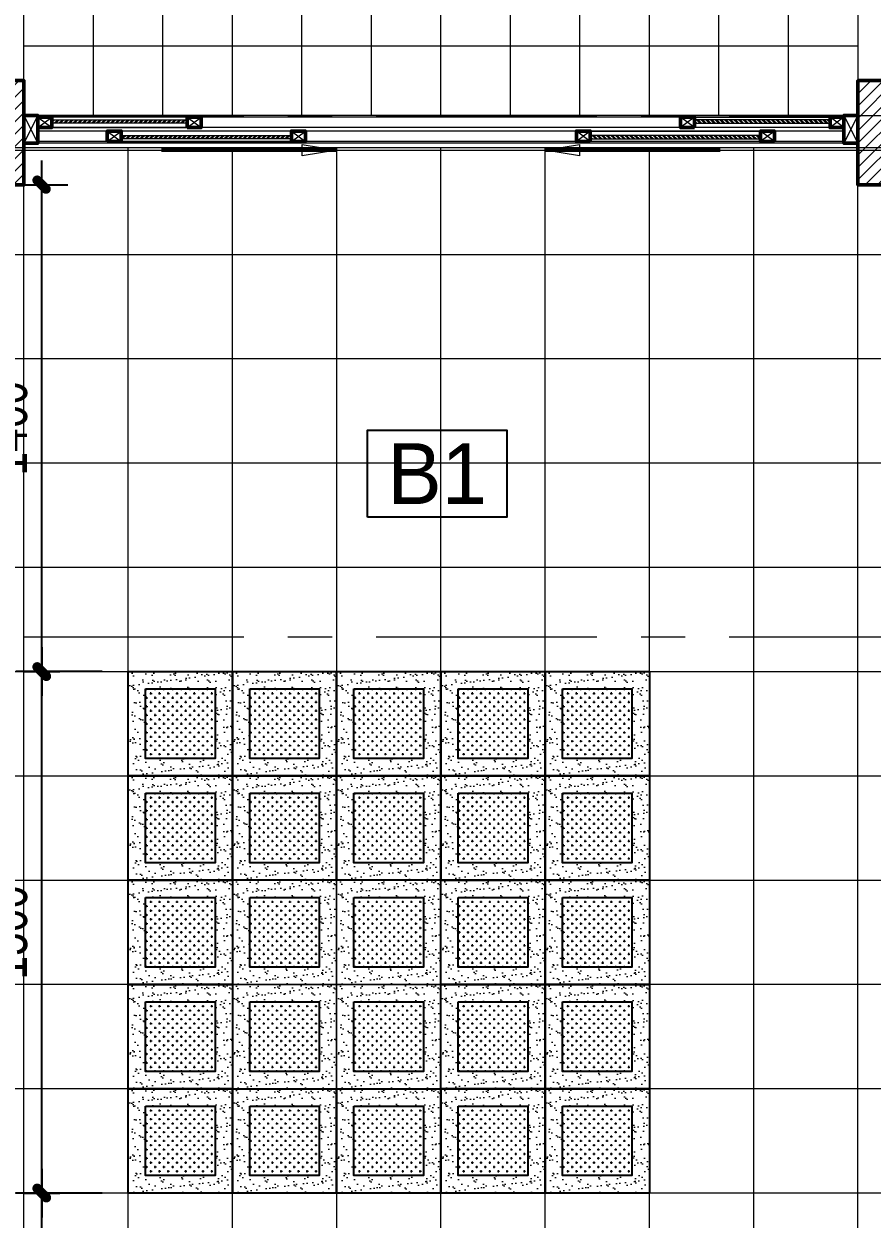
# Model space of a CAD drawing. Header units: inches. Extents: x 88947 to 296847, y 35049 to 161062.
# Drawn here: x 127761 to 130202, y 89534 to 92972 of the extents above; entities that cross this region are included whole.
import ezdxf
from ezdxf.enums import TextEntityAlignment as Align

# ---------------------------------------------------------------- set-up
doc = ezdxf.new("R2010")
doc.units = ezdxf.units.IN
doc.header["$MEASUREMENT"] = 0
doc.header["$PDMODE"] = 1
doc.linetypes.add('ACAD_ISO03W100', pattern=[30, 12, -18])
doc.linetypes.add('CENTER', pattern=[50.8, 31.75, -6.35, 6.35, -6.35])
for name, color, linetype, lineweight in [('A-Dims', 145, 'Continuous', 25), ('DIM', 7, 'Continuous', 25), ('HACTH', 8, 'Continuous', 5), ('HATCH', 8, 'Continuous', 5), ('KY HIEU', 4, 'Continuous', 25), ('mb$0$CUA', 42, 'Continuous', 20), ('mb$0$HATCH', 69, 'Continuous', 15), ('mb$0$net cat', 51, 'Continuous', 50), ('mb$0$net manh', 251, 'Continuous', 5), ('THAY', 3, 'Continuous', 18), ('TRUC', 252, 'ACAD_ISO03W100', 13), ('TUONG', 4, 'Continuous', 50)]:
    doc.layers.add(name, color=color, linetype=linetype, lineweight=lineweight)
doc.layers.add('NOITHAT', color=34, linetype='Continuous')
doc.styles.add('FRANKO', font='VFRANKO.TTF')
doc.styles.add('VNI-HELVE-CONDENSE', font='VNARIAL.TTF', dxfattribs={"width": 0.7})
doc.dimstyles.new('TAS-100', dxfattribs={"dimscale": 50, "dimtxt": 2.5, "dimasz": 0.7, "dimexe": 1.5, "dimexo": 1.5, "dimgap": 0.8, "dimtad": 1, "dimdec": 0, "dimzin": 3, "dimdsep": 46, "dimtxsty": 'VNI-HELVE-CONDENSE', "dimblk": 'TICK', "dimcen": 2.5, "dimclrt": 71, "dimazin": 2, "dimtfac": 0.75, "dimtdec": 0, "dimtix": 1, "dimtmove": 2, "dimatfit": 2, "dimldrblk": 'TICK123', "dimfxl": 1.5, "dimtolj": 1, "dimtzin": 0, "dimarcsym": 0})
doc.dimstyles.new('TL100', dxfattribs={"dimscale": 0, "dimtxt": 250, "dimasz": 200, "dimexe": 100, "dimexo": 100, "dimgap": 100, "dimtad": 1, "dimdec": 0, "dimzin": 0, "dimdsep": 46, "dimtxsty": 'VNI-HELVE-CONDENSE', "dimblk": 'ARCHTICK', "dimcen": -6, "dimdle": 10, "dimclrd": 253, "dimclre": 256, "dimclrt": 256, "dimadec": 0, "dimazin": 0, "dimtfac": 0.005, "dimtdec": 0, "dimtix": 1, "dimtmove": 2, "dimatfit": 3, "dimldrblk": 'CLOSEDBLANK', "dimfxl": 1, "dimtolj": 1, "dimtzin": 0, "dimlwd": -1, "dimarcsym": 0})

# ---------------------------------------------------------------- blocks, each defined once
blk = doc.blocks.new('_ArchTick')
at = {"color": 0, "linetype": 'ByBlock', "const_width": 0.15}
blk.add_lwpolyline([(-0.5, -0.5), (0.5, 0.5)], dxfattribs=at)
blk = doc.blocks.new('TICK')
at = {"layer": 'A-Dims', "color": 1}
for p, q in [((0, 1.5), (0, -1.5)), ((-2, 0), (2, 0))]:
    blk.add_line(p, q, dxfattribs=at)
at = {"layer": 'A-Dims', "color": 1, "const_width": 0.788}
blk.add_lwpolyline([(-0.334, -0.349), (0.383, 0.378)], dxfattribs=at)
at = {"layer": 'A-Dims', "color": 1, "const_width": 0.394}
for points in [[(0.244, 0.517, -0.414214), (0.523, 0.517, -1)], [(0.523, 0.517, -0.414214), (0.523, 0.238, -1)], [(-0.473, -0.21, 0.414214), (-0.473, -0.488, 1)], [(-0.473, -0.488, 0.414214), (-0.195, -0.488, 1)]]:
    blk.add_lwpolyline(points, format="xyb", dxfattribs=at)
blk = doc.blocks.new('*D407')
at = {"layer": 'Defpoints', "color": 0}
for p in [(127812.7, 89609), (128061.3, 89609), (128061.3, 88709)]:
    blk.add_point(p, dxfattribs=at)
at = {"layer": 'DIM', "color": 0, "lineweight": -2}
for p, q in [((127986.3, 89609), (127737.7, 89609)), ((127812.7, 88744), (127812.7, 89574)), ((127986.3, 88709), (127737.7, 88709))]:
    blk.add_line(p, q, dxfattribs=at)
at = {"layer": 'DIM', "color": 0, "lineweight": -2, "xscale": 35, "yscale": 35, "zscale": 35}
for p, rotation in [((127812.7, 89609), 90), ((127812.7, 88709), 270)]:
    blk.add_blockref('TICK', p, dxfattribs=dict(at, rotation=rotation))
at = {"layer": 'DIM', "color": 71, "insert": (127708.9, 89159), "char_height": 125, "attachment_point": 5, "rotation": 90, "style": 'VNI-HELVE-CONDENSE'}
blk.add_mtext('\\A1;900', dxfattribs=at)
blk = doc.blocks.new('TICK123')
at = {"layer": 'A-Dims', "color": 1}
blk.add_lwpolyline([(0.046, 0, 0, 0.84, 0), (-2.111, 0, 8.4, 8.4, 0)], format="xyseb", dxfattribs=at)
blk = doc.blocks.new('*D408')
at = {"layer": 'Defpoints', "color": 0}
for p in [(127812.7, 91109), (128061.3, 91109), (128061.3, 89609)]:
    blk.add_point(p, dxfattribs=at)
at = {"layer": 'DIM', "color": 0, "lineweight": -2}
for p, q in [((127986.3, 91109), (127737.7, 91109)), ((127812.7, 89644), (127812.7, 91074)), ((127986.3, 89609), (127737.7, 89609))]:
    blk.add_line(p, q, dxfattribs=at)
at = {"layer": 'DIM', "color": 0, "lineweight": -2, "xscale": 35, "yscale": 35, "zscale": 35}
for p, rotation in [((127812.7, 91109), 90), ((127812.7, 89609), 270)]:
    blk.add_blockref('TICK', p, dxfattribs=dict(at, rotation=rotation))
at = {"layer": 'DIM', "color": 71, "insert": (127708.9, 90359), "char_height": 125, "attachment_point": 5, "rotation": 90, "style": 'VNI-HELVE-CONDENSE'}
blk.add_mtext('\\A1;1500', dxfattribs=at)
blk = doc.blocks.new('*D409')
at = {"layer": 'Defpoints', "color": 0}
for p in [(127761.3, 92509), (127812.7, 92509), (128061.3, 91109)]:
    blk.add_point(p, dxfattribs=at)
at = {"layer": 'DIM', "color": 0, "lineweight": -2}
for p, q in [((127836.3, 92509), (127887.7, 92509)), ((127812.7, 91144), (127812.7, 92474)), ((127986.3, 91109), (127737.7, 91109))]:
    blk.add_line(p, q, dxfattribs=at)
at = {"layer": 'DIM', "color": 0, "lineweight": -2, "xscale": 35, "yscale": 35, "zscale": 35}
for p, rotation in [((127812.7, 92509), 90), ((127812.7, 91109), 270)]:
    blk.add_blockref('TICK', p, dxfattribs=dict(at, rotation=rotation))
at = {"layer": 'DIM', "color": 71, "insert": (127708.9, 91809), "char_height": 125, "attachment_point": 5, "rotation": 90, "style": 'VNI-HELVE-CONDENSE'}
blk.add_mtext('\\A1;1400', dxfattribs=at)
blk = doc.blocks.new('syb-floor')
at = {"linetype": 'Continuous'}
blk.add_lwpolyline([(-4.786, -2.5), (-4.786, 2.5), (3.216, 2.5), (3.216, -2.5)], close=True, dxfattribs=at)
blk.add_attdef('SYB-FLOOR', text='', height=2.5, dxfattribs=at).set_placement((-0.785, 0), align=Align.MIDDLE_CENTER)
blk = doc.blocks.new('A$C42FF647F')
at = {"layer": 'HATCH'}
h = blk.add_hatch(dxfattribs=at)
h.set_pattern_fill('ANSI31', color=256, scale=200, style=0)
h.set_pattern_definition([(45, (-4900, -2150), (-17.6777, 17.6777), [])])
h.paths.add_polyline_path([(-4100, -1950), (-4100, -1850), (-4500, -1850), (-4500, -2150), (-4200, -2150), (-4100, -2150)])
h = blk.add_hatch(dxfattribs=at)
h.set_pattern_fill('ANSI31', color=256, scale=200, style=0)
h.set_pattern_definition([(45, (-1600, -2150), (-17.6777, 17.6777), [])])
h.paths.add_polyline_path([(-1700, -1950), (-1700, -1850), (-1300, -1850), (-1300, -2150), (-1700, -2150)])
at = {"layer": 'mb$0$HATCH'}
h = blk.add_hatch(dxfattribs=at)
h.set_pattern_fill('ANSI32', color=256, angle=-180, style=0)
h.set_pattern_definition([(45, (-4110, -1972.5), (-6.7352, 6.7352), []), (45, (-4105.51, -1972.5), (-6.7352, 6.7352), [])])
h.paths.add_polyline_path([(-4020, -1962.5), (-3630, -1962.5), (-3630, -1972.5), (-4020, -1972.5)])
h = blk.add_hatch(dxfattribs=at)
h.set_pattern_fill('ANSI32', color=256, angle=-180, style=0)
h.set_pattern_definition([(135, (-1690, -1972.5), (6.7352, 6.7352), []), (135, (-1694.49, -1972.5), (6.7352, 6.7352), [])])
h.paths.add_polyline_path([(-1780, -1962.5), (-2170, -1962.5), (-2170, -1972.5), (-1780, -1972.5)])
h = blk.add_hatch(dxfattribs=at)
h.set_pattern_fill('ANSI32', color=256, angle=-180, style=0)
h.set_pattern_definition([(45, (-3810, -2017.5), (-6.7352, 6.7352), []), (45, (-3805.51, -2017.5), (-6.7352, 6.7352), [])])
h.paths.add_polyline_path([(-3820, -2007.5), (-3330, -2007.5), (-3330, -2017.5), (-3820, -2017.5)])
h = blk.add_hatch(dxfattribs=at)
h.set_pattern_fill('ANSI32', color=256, angle=-180, style=0)
h.set_pattern_definition([(135, (-1990, -2017.5), (6.7352, 6.7352), []), (135, (-1994.49, -2017.5), (6.7352, 6.7352), [])])
h.paths.add_polyline_path([(-1980, -2007.5), (-2470, -2007.5), (-2470, -2017.5), (-1980, -2017.5)])
at = {"layer": 'mb$0$CUA'}
for points in [[(-1700, -1950), (-4100, -1950)], [(-1740, -1955), (-4060, -1955)], [(-1740, -1985), (-4060, -1985)], [(-1740, -1995), (-4060, -1995)], [(-1740, -2025), (-4060, -2025)], [(-1700, -2030), (-4100, -2030)]]:
    blk.add_lwpolyline(points, dxfattribs=at)
for points in [[(-3590, -1985), (-3590, -1955), (-4020, -1955), (-4020, -1985)], [(-2210, -1985), (-2210, -1955), (-1780, -1955), (-1780, -1985)], [(-4020, -1962.5), (-3630, -1962.5), (-3630, -1972.5), (-4020, -1972.5)], [(-1780, -1962.5), (-2170, -1962.5), (-2170, -1972.5), (-1780, -1972.5)], [(-3290, -2025), (-3290, -1995), (-3820, -1995), (-3820, -2025)], [(-3820, -2007.5), (-3330, -2007.5), (-3330, -2017.5), (-3820, -2017.5)], [(-2510, -2025), (-2510, -1995), (-1980, -1995), (-1980, -2025)], [(-1980, -2007.5), (-2470, -2007.5), (-2470, -2017.5), (-1980, -2017.5)]]:
    blk.add_lwpolyline(points, close=True, dxfattribs=at)
at = {"layer": 'mb$0$net cat'}
for points in [[(-4100, -1950), (-4100, -2030), (-4060, -2030), (-4060, -1950)], [(-4060, -1985), (-4060, -1955), (-4020, -1955), (-4020, -1985)], [(-3630, -1985), (-3630, -1955), (-3590, -1955), (-3590, -1985)], [(-2170, -1985), (-2170, -1955), (-2210, -1955), (-2210, -1985)], [(-1740, -1985), (-1740, -1955), (-1780, -1955), (-1780, -1985)], [(-1700, -1950), (-1700, -2030), (-1740, -2030), (-1740, -1950)], [(-3860, -2025), (-3860, -1995), (-3820, -1995), (-3820, -2025)], [(-3330, -2025), (-3330, -1995), (-3290, -1995), (-3290, -2025)], [(-2470, -2025), (-2470, -1995), (-2510, -1995), (-2510, -2025)], [(-1940, -2025), (-1940, -1995), (-1980, -1995), (-1980, -2025)]]:
    blk.add_lwpolyline(points, close=True, dxfattribs=at)
at = {"layer": 'mb$0$net manh'}
for points in [[(-4100, -1950), (-4060, -2030)], [(-4060, -1950), (-4100, -2030)], [(-4060, -1955), (-4020, -1985)], [(-4060, -1985), (-4020, -1955)], [(-3630, -1955), (-3590, -1985)], [(-3630, -1985), (-3590, -1955)], [(-2170, -1955), (-2210, -1985)], [(-2170, -1985), (-2210, -1955)], [(-1740, -1955), (-1780, -1985)], [(-1740, -1985), (-1780, -1955)], [(-1700, -1950), (-1740, -2030)], [(-1740, -1950), (-1700, -2030)], [(-3860, -1995), (-3820, -2025)], [(-3860, -2025), (-3820, -1995)], [(-3330, -1995), (-3290, -2025)], [(-3330, -2025), (-3290, -1995)], [(-2470, -1995), (-2510, -2025)], [(-2470, -2025), (-2510, -1995)], [(-1940, -1995), (-1980, -2025)], [(-1940, -2025), (-1980, -1995)]]:
    blk.add_lwpolyline(points, dxfattribs=at)
at = {"layer": 'THAY'}
blk.add_lwpolyline([(-1300, -550), (-1700, -550), (-1700, -1850), (-1300, -1850)], close=True, dxfattribs=at)
at = {"layer": 'TUONG'}
for points in [[(-4100, -1950), (-4100, -1850), (-4500, -1850), (-4500, -2150), (-4200, -2150), (-4100, -2150), (-4100, -1950), (-4100, -1950)], [(-1700, -1950), (-1700, -1850), (-1300, -1850), (-1300, -2150), (-1700, -2150), (-1700, -1950), (-1700, -1950)]]:
    blk.add_lwpolyline(points, dxfattribs=at)
for points in [[(-3199.3, -2050), (-3703.7, -2050)], [(-2600.7, -2050), (-2096.3, -2050)]]:
    blk.add_leader(points, dimstyle='TL100', override={"dimscale": 1, "dimasz": 100, "dimtad": 0}, dxfattribs=at)

msp = doc.modelspace()

# ---------------------------------------------------------------- hatches: boundary and pattern name
at = {"layer": 'HATCH'}
h = msp.add_hatch(dxfattribs=at)
h.set_pattern_fill('TAS_GACH400X400', color=256, scale=0.5, style=0, pattern_type=2)
h.set_pattern_definition([(0, (127161.34, 86309.14), (0, 200), []), (90, (127161.34, 86309.14), (-200, 1e-14), [200, 0])])
h.paths.add_polyline_path([(127761.3, 92709), (127761.3, 93509), (130161.3, 93509), (130161.3, 92709)])
h = msp.add_hatch(dxfattribs=at)
h.set_pattern_fill('TAS_GACH600X600', color=256, scale=0.5, style=0, pattern_type=2)
h.set_pattern_definition([(0, (127161.34, 86309.14), (0, 300), []), (90, (127161.34, 86309.14), (-300, 2e-14), [300, 0])])
h.paths.add_polyline_path([(127661.3, 92616.5), (130261.3, 92616.5), (130261.3, 92509), (130361.3, 92509), (130361.3, 90059), (135961.3, 90059), (135961.3, 92509), (136061.3, 92509), (136061.3, 92616.5), (138661.3, 92616.5), (138661.3, 92509), (138761.3, 92509), (138761.3, 91109), (139161.3, 91109), (139161.3, 86309), (127161.3, 86309), (127161.3, 91109), (127561.3, 91109), (127561.3, 92509), (127661.3, 92509)])
h = msp.add_hatch(dxfattribs=at)
h.set_pattern_fill('AR-SAND', color=256, scale=20, style=0)
h.set_pattern_definition([(37.5, (128061.345, 90808.95), (-1.2599, 38.5365), [0, -30.4, 0, -34, 0, -32.5]), (7.5, (128061.345, 90808.95), (35.3955, 56.443), [0, -16.4, 0, -27.4, 0, -10.5]), (327.5, (128036.745, 90808.95), (62.2828, 0.1132), [0, -10, 0, -36, 0, -47]), (317.5, (128036.745, 90808.95), (60.1225, 17.5535), [0, -5, 0, -23.6, 0, -27])])
h.paths.add_polyline_path([(128361.3, 91109), (128061.3, 91109), (128061.3, 90809), (128361.3, 90809)])
h.paths.add_polyline_path([(128311.3, 91059), (128311.3, 90859), (128111.3, 90859), (128111.3, 91059)], flags=16)
h = msp.add_hatch(dxfattribs=at)
h.set_pattern_fill('AR-SAND', color=256, scale=20, style=0)
h.set_pattern_definition([(37.5, (128361.345, 90808.95), (-1.2599, 38.5365), [0, -30.4, 0, -34, 0, -32.5]), (7.5, (128361.345, 90808.95), (35.3955, 56.443), [0, -16.4, 0, -27.4, 0, -10.5]), (327.5, (128336.745, 90808.95), (62.2828, 0.1132), [0, -10, 0, -36, 0, -47]), (317.5, (128336.745, 90808.95), (60.1225, 17.5535), [0, -5, 0, -23.6, 0, -27])])
h.paths.add_polyline_path([(128661.3, 91109), (128361.3, 91109), (128361.3, 90809), (128661.3, 90809)])
h.paths.add_polyline_path([(128611.3, 91059), (128611.3, 90859), (128411.3, 90859), (128411.3, 91059)], flags=16)
h = msp.add_hatch(dxfattribs=at)
h.set_pattern_fill('AR-SAND', color=256, scale=20, style=0)
h.set_pattern_definition([(37.5, (128661.345, 90808.95), (-1.2599, 38.5365), [0, -30.4, 0, -34, 0, -32.5]), (7.5, (128661.345, 90808.95), (35.3955, 56.443), [0, -16.4, 0, -27.4, 0, -10.5]), (327.5, (128636.745, 90808.95), (62.2828, 0.1132), [0, -10, 0, -36, 0, -47]), (317.5, (128636.745, 90808.95), (60.1225, 17.5535), [0, -5, 0, -23.6, 0, -27])])
h.paths.add_polyline_path([(128961.3, 91109), (128661.3, 91109), (128661.3, 90809), (128961.3, 90809)])
h.paths.add_polyline_path([(128911.3, 91059), (128911.3, 90859), (128711.3, 90859), (128711.3, 91059)], flags=16)
h = msp.add_hatch(dxfattribs=at)
h.set_pattern_fill('AR-SAND', color=256, scale=20, style=0)
h.set_pattern_definition([(37.5, (128961.345, 90808.95), (-1.2599, 38.5365), [0, -30.4, 0, -34, 0, -32.5]), (7.5, (128961.345, 90808.95), (35.3955, 56.443), [0, -16.4, 0, -27.4, 0, -10.5]), (327.5, (128936.745, 90808.95), (62.2828, 0.1132), [0, -10, 0, -36, 0, -47]), (317.5, (128936.745, 90808.95), (60.1225, 17.5535), [0, -5, 0, -23.6, 0, -27])])
h.paths.add_polyline_path([(129261.3, 91109), (128961.3, 91109), (128961.3, 90809), (129261.3, 90809)])
h.paths.add_polyline_path([(129211.3, 91059), (129211.3, 90859), (129011.3, 90859), (129011.3, 91059)], flags=16)
h = msp.add_hatch(dxfattribs=at)
h.set_pattern_fill('AR-SAND', color=256, scale=20, style=0)
h.set_pattern_definition([(37.5, (129261.345, 90808.95), (-1.2599, 38.5365), [0, -30.4, 0, -34, 0, -32.5]), (7.5, (129261.345, 90808.95), (35.3955, 56.443), [0, -16.4, 0, -27.4, 0, -10.5]), (327.5, (129236.745, 90808.95), (62.2828, 0.1132), [0, -10, 0, -36, 0, -47]), (317.5, (129236.745, 90808.95), (60.1225, 17.5535), [0, -5, 0, -23.6, 0, -27])])
h.paths.add_polyline_path([(129561.3, 91109), (129261.3, 91109), (129261.3, 90809), (129561.3, 90809)])
h.paths.add_polyline_path([(129511.3, 91059), (129511.3, 90859), (129311.3, 90859), (129311.3, 91059)], flags=16)
h = msp.add_hatch(dxfattribs=at)
h.set_pattern_fill('CROSS', color=256, scale=50, style=0)
h.set_pattern_definition([(7e-15, (128111.345, 90858.95), (12.5, 12.5), [6.25, -18.75]), (90, (128114.47, 90855.825), (-12.5, 12.5), [6.25, -18.75])])
h.paths.add_polyline_path([(128111.3, 91059), (128311.3, 91059), (128311.3, 90859), (128111.3, 90859)])
h = msp.add_hatch(dxfattribs=at)
h.set_pattern_fill('CROSS', color=256, scale=50, style=0)
h.set_pattern_definition([(7e-15, (128411.345, 90858.95), (12.5, 12.5), [6.25, -18.75]), (90, (128414.47, 90855.825), (-12.5, 12.5), [6.25, -18.75])])
h.paths.add_polyline_path([(128411.3, 91059), (128611.3, 91059), (128611.3, 90859), (128411.3, 90859)])
h = msp.add_hatch(dxfattribs=at)
h.set_pattern_fill('CROSS', color=256, scale=50, style=0)
h.set_pattern_definition([(7e-15, (128711.345, 90858.95), (12.5, 12.5), [6.25, -18.75]), (90, (128714.47, 90855.825), (-12.5, 12.5), [6.25, -18.75])])
h.paths.add_polyline_path([(128711.3, 91059), (128911.3, 91059), (128911.3, 90859), (128711.3, 90859)])
h = msp.add_hatch(dxfattribs=at)
h.set_pattern_fill('CROSS', color=256, scale=50, style=0)
h.set_pattern_definition([(7e-15, (129011.345, 90858.95), (12.5, 12.5), [6.25, -18.75]), (90, (129014.47, 90855.825), (-12.5, 12.5), [6.25, -18.75])])
h.paths.add_polyline_path([(129011.3, 91059), (129211.3, 91059), (129211.3, 90859), (129011.3, 90859)])
h = msp.add_hatch(dxfattribs=at)
h.set_pattern_fill('CROSS', color=256, scale=50, style=0)
h.set_pattern_definition([(7e-15, (129311.345, 90858.95), (12.5, 12.5), [6.25, -18.75]), (90, (129314.47, 90855.825), (-12.5, 12.5), [6.25, -18.75])])
h.paths.add_polyline_path([(129311.3, 91059), (129511.3, 91059), (129511.3, 90859), (129311.3, 90859)])
h = msp.add_hatch(dxfattribs=at)
h.set_pattern_fill('AR-SAND', color=256, scale=20, style=0)
h.set_pattern_definition([(37.5, (128061.345, 90508.95), (-1.2599, 38.5365), [0, -30.4, 0, -34, 0, -32.5]), (7.5, (128061.345, 90508.95), (35.3955, 56.443), [0, -16.4, 0, -27.4, 0, -10.5]), (327.5, (128036.745, 90508.95), (62.2828, 0.1132), [0, -10, 0, -36, 0, -47]), (317.5, (128036.745, 90508.95), (60.1225, 17.5535), [0, -5, 0, -23.6, 0, -27])])
h.paths.add_polyline_path([(128361.3, 90809), (128061.3, 90809), (128061.3, 90509), (128361.3, 90509)])
h.paths.add_polyline_path([(128311.3, 90759), (128311.3, 90559), (128111.3, 90559), (128111.3, 90759)], flags=16)
h = msp.add_hatch(dxfattribs=at)
h.set_pattern_fill('AR-SAND', color=256, scale=20, style=0)
h.set_pattern_definition([(37.5, (128361.345, 90508.95), (-1.2599, 38.5365), [0, -30.4, 0, -34, 0, -32.5]), (7.5, (128361.345, 90508.95), (35.3955, 56.443), [0, -16.4, 0, -27.4, 0, -10.5]), (327.5, (128336.745, 90508.95), (62.2828, 0.1132), [0, -10, 0, -36, 0, -47]), (317.5, (128336.745, 90508.95), (60.1225, 17.5535), [0, -5, 0, -23.6, 0, -27])])
h.paths.add_polyline_path([(128661.3, 90809), (128361.3, 90809), (128361.3, 90509), (128661.3, 90509)])
h.paths.add_polyline_path([(128611.3, 90759), (128611.3, 90559), (128411.3, 90559), (128411.3, 90759)], flags=16)
h = msp.add_hatch(dxfattribs=at)
h.set_pattern_fill('AR-SAND', color=256, scale=20, style=0)
h.set_pattern_definition([(37.5, (128661.345, 90508.95), (-1.2599, 38.5365), [0, -30.4, 0, -34, 0, -32.5]), (7.5, (128661.345, 90508.95), (35.3955, 56.443), [0, -16.4, 0, -27.4, 0, -10.5]), (327.5, (128636.745, 90508.95), (62.2828, 0.1132), [0, -10, 0, -36, 0, -47]), (317.5, (128636.745, 90508.95), (60.1225, 17.5535), [0, -5, 0, -23.6, 0, -27])])
h.paths.add_polyline_path([(128961.3, 90809), (128661.3, 90809), (128661.3, 90509), (128961.3, 90509)])
h.paths.add_polyline_path([(128911.3, 90759), (128911.3, 90559), (128711.3, 90559), (128711.3, 90759)], flags=16)
h = msp.add_hatch(dxfattribs=at)
h.set_pattern_fill('AR-SAND', color=256, scale=20, style=0)
h.set_pattern_definition([(37.5, (128961.345, 90508.95), (-1.2599, 38.5365), [0, -30.4, 0, -34, 0, -32.5]), (7.5, (128961.345, 90508.95), (35.3955, 56.443), [0, -16.4, 0, -27.4, 0, -10.5]), (327.5, (128936.745, 90508.95), (62.2828, 0.1132), [0, -10, 0, -36, 0, -47]), (317.5, (128936.745, 90508.95), (60.1225, 17.5535), [0, -5, 0, -23.6, 0, -27])])
h.paths.add_polyline_path([(129261.3, 90809), (128961.3, 90809), (128961.3, 90509), (129261.3, 90509)])
h.paths.add_polyline_path([(129211.3, 90759), (129211.3, 90559), (129011.3, 90559), (129011.3, 90759)], flags=16)
h = msp.add_hatch(dxfattribs=at)
h.set_pattern_fill('AR-SAND', color=256, scale=20, style=0)
h.set_pattern_definition([(37.5, (129261.345, 90508.95), (-1.2599, 38.5365), [0, -30.4, 0, -34, 0, -32.5]), (7.5, (129261.345, 90508.95), (35.3955, 56.443), [0, -16.4, 0, -27.4, 0, -10.5]), (327.5, (129236.745, 90508.95), (62.2828, 0.1132), [0, -10, 0, -36, 0, -47]), (317.5, (129236.745, 90508.95), (60.1225, 17.5535), [0, -5, 0, -23.6, 0, -27])])
h.paths.add_polyline_path([(129561.3, 90809), (129261.3, 90809), (129261.3, 90509), (129561.3, 90509)])
h.paths.add_polyline_path([(129511.3, 90759), (129511.3, 90559), (129311.3, 90559), (129311.3, 90759)], flags=16)
h = msp.add_hatch(dxfattribs=at)
h.set_pattern_fill('CROSS', color=256, scale=50, style=0)
h.set_pattern_definition([(7e-15, (128111.345, 90558.95), (12.5, 12.5), [6.25, -18.75]), (90, (128114.47, 90555.825), (-12.5, 12.5), [6.25, -18.75])])
h.paths.add_polyline_path([(128111.3, 90759), (128311.3, 90759), (128311.3, 90559), (128111.3, 90559)])
h = msp.add_hatch(dxfattribs=at)
h.set_pattern_fill('CROSS', color=256, scale=50, style=0)
h.set_pattern_definition([(7e-15, (128411.345, 90558.95), (12.5, 12.5), [6.25, -18.75]), (90, (128414.47, 90555.825), (-12.5, 12.5), [6.25, -18.75])])
h.paths.add_polyline_path([(128411.3, 90759), (128611.3, 90759), (128611.3, 90559), (128411.3, 90559)])
h = msp.add_hatch(dxfattribs=at)
h.set_pattern_fill('CROSS', color=256, scale=50, style=0)
h.set_pattern_definition([(7e-15, (128711.345, 90558.95), (12.5, 12.5), [6.25, -18.75]), (90, (128714.47, 90555.825), (-12.5, 12.5), [6.25, -18.75])])
h.paths.add_polyline_path([(128711.3, 90759), (128911.3, 90759), (128911.3, 90559), (128711.3, 90559)])
h = msp.add_hatch(dxfattribs=at)
h.set_pattern_fill('CROSS', color=256, scale=50, style=0)
h.set_pattern_definition([(7e-15, (129011.345, 90558.95), (12.5, 12.5), [6.25, -18.75]), (90, (129014.47, 90555.825), (-12.5, 12.5), [6.25, -18.75])])
h.paths.add_polyline_path([(129011.3, 90759), (129211.3, 90759), (129211.3, 90559), (129011.3, 90559)])
h = msp.add_hatch(dxfattribs=at)
h.set_pattern_fill('CROSS', color=256, scale=50, style=0)
h.set_pattern_definition([(7e-15, (129311.345, 90558.95), (12.5, 12.5), [6.25, -18.75]), (90, (129314.47, 90555.825), (-12.5, 12.5), [6.25, -18.75])])
h.paths.add_polyline_path([(129311.3, 90759), (129511.3, 90759), (129511.3, 90559), (129311.3, 90559)])
h = msp.add_hatch(dxfattribs=at)
h.set_pattern_fill('AR-SAND', color=256, scale=20, style=0)
h.set_pattern_definition([(37.5, (128061.345, 90208.95), (-1.2599, 38.5365), [0, -30.4, 0, -34, 0, -32.5]), (7.5, (128061.345, 90208.95), (35.3955, 56.443), [0, -16.4, 0, -27.4, 0, -10.5]), (327.5, (128036.745, 90208.95), (62.2828, 0.1132), [0, -10, 0, -36, 0, -47]), (317.5, (128036.745, 90208.95), (60.1225, 17.5535), [0, -5, 0, -23.6, 0, -27])])
h.paths.add_polyline_path([(128361.3, 90509), (128061.3, 90509), (128061.3, 90209), (128361.3, 90209)])
h.paths.add_polyline_path([(128311.3, 90459), (128311.3, 90259), (128111.3, 90259), (128111.3, 90459)], flags=16)
h = msp.add_hatch(dxfattribs=at)
h.set_pattern_fill('AR-SAND', color=256, scale=20, style=0)
h.set_pattern_definition([(37.5, (128361.345, 90208.95), (-1.2599, 38.5365), [0, -30.4, 0, -34, 0, -32.5]), (7.5, (128361.345, 90208.95), (35.3955, 56.443), [0, -16.4, 0, -27.4, 0, -10.5]), (327.5, (128336.745, 90208.95), (62.2828, 0.1132), [0, -10, 0, -36, 0, -47]), (317.5, (128336.745, 90208.95), (60.1225, 17.5535), [0, -5, 0, -23.6, 0, -27])])
h.paths.add_polyline_path([(128661.3, 90509), (128361.3, 90509), (128361.3, 90209), (128661.3, 90209)])
h.paths.add_polyline_path([(128611.3, 90459), (128611.3, 90259), (128411.3, 90259), (128411.3, 90459)], flags=16)
h = msp.add_hatch(dxfattribs=at)
h.set_pattern_fill('AR-SAND', color=256, scale=20, style=0)
h.set_pattern_definition([(37.5, (128661.345, 90208.95), (-1.2599, 38.5365), [0, -30.4, 0, -34, 0, -32.5]), (7.5, (128661.345, 90208.95), (35.3955, 56.443), [0, -16.4, 0, -27.4, 0, -10.5]), (327.5, (128636.745, 90208.95), (62.2828, 0.1132), [0, -10, 0, -36, 0, -47]), (317.5, (128636.745, 90208.95), (60.1225, 17.5535), [0, -5, 0, -23.6, 0, -27])])
h.paths.add_polyline_path([(128961.3, 90509), (128661.3, 90509), (128661.3, 90209), (128961.3, 90209)])
h.paths.add_polyline_path([(128911.3, 90459), (128911.3, 90259), (128711.3, 90259), (128711.3, 90459)], flags=16)
h = msp.add_hatch(dxfattribs=at)
h.set_pattern_fill('AR-SAND', color=256, scale=20, style=0)
h.set_pattern_definition([(37.5, (128961.345, 90208.95), (-1.2599, 38.5365), [0, -30.4, 0, -34, 0, -32.5]), (7.5, (128961.345, 90208.95), (35.3955, 56.443), [0, -16.4, 0, -27.4, 0, -10.5]), (327.5, (128936.745, 90208.95), (62.2828, 0.1132), [0, -10, 0, -36, 0, -47]), (317.5, (128936.745, 90208.95), (60.1225, 17.5535), [0, -5, 0, -23.6, 0, -27])])
h.paths.add_polyline_path([(129261.3, 90509), (128961.3, 90509), (128961.3, 90209), (129261.3, 90209)])
h.paths.add_polyline_path([(129211.3, 90459), (129211.3, 90259), (129011.3, 90259), (129011.3, 90459)], flags=16)
h = msp.add_hatch(dxfattribs=at)
h.set_pattern_fill('AR-SAND', color=256, scale=20, style=0)
h.set_pattern_definition([(37.5, (129261.345, 90208.95), (-1.2599, 38.5365), [0, -30.4, 0, -34, 0, -32.5]), (7.5, (129261.345, 90208.95), (35.3955, 56.443), [0, -16.4, 0, -27.4, 0, -10.5]), (327.5, (129236.745, 90208.95), (62.2828, 0.1132), [0, -10, 0, -36, 0, -47]), (317.5, (129236.745, 90208.95), (60.1225, 17.5535), [0, -5, 0, -23.6, 0, -27])])
h.paths.add_polyline_path([(129561.3, 90509), (129261.3, 90509), (129261.3, 90209), (129561.3, 90209)])
h.paths.add_polyline_path([(129511.3, 90459), (129511.3, 90259), (129311.3, 90259), (129311.3, 90459)], flags=16)
h = msp.add_hatch(dxfattribs=at)
h.set_pattern_fill('CROSS', color=256, scale=50, style=0)
h.set_pattern_definition([(7e-15, (128111.345, 90258.95), (12.5, 12.5), [6.25, -18.75]), (90, (128114.47, 90255.825), (-12.5, 12.5), [6.25, -18.75])])
h.paths.add_polyline_path([(128111.3, 90459), (128311.3, 90459), (128311.3, 90259), (128111.3, 90259)])
h = msp.add_hatch(dxfattribs=at)
h.set_pattern_fill('CROSS', color=256, scale=50, style=0)
h.set_pattern_definition([(7e-15, (128411.345, 90258.95), (12.5, 12.5), [6.25, -18.75]), (90, (128414.47, 90255.825), (-12.5, 12.5), [6.25, -18.75])])
h.paths.add_polyline_path([(128411.3, 90459), (128611.3, 90459), (128611.3, 90259), (128411.3, 90259)])
h = msp.add_hatch(dxfattribs=at)
h.set_pattern_fill('CROSS', color=256, scale=50, style=0)
h.set_pattern_definition([(7e-15, (128711.345, 90258.95), (12.5, 12.5), [6.25, -18.75]), (90, (128714.47, 90255.825), (-12.5, 12.5), [6.25, -18.75])])
h.paths.add_polyline_path([(128711.3, 90459), (128911.3, 90459), (128911.3, 90259), (128711.3, 90259)])
h = msp.add_hatch(dxfattribs=at)
h.set_pattern_fill('CROSS', color=256, scale=50, style=0)
h.set_pattern_definition([(7e-15, (129011.345, 90258.95), (12.5, 12.5), [6.25, -18.75]), (90, (129014.47, 90255.825), (-12.5, 12.5), [6.25, -18.75])])
h.paths.add_polyline_path([(129011.3, 90459), (129211.3, 90459), (129211.3, 90259), (129011.3, 90259)])
h = msp.add_hatch(dxfattribs=at)
h.set_pattern_fill('CROSS', color=256, scale=50, style=0)
h.set_pattern_definition([(7e-15, (129311.345, 90258.95), (12.5, 12.5), [6.25, -18.75]), (90, (129314.47, 90255.825), (-12.5, 12.5), [6.25, -18.75])])
h.paths.add_polyline_path([(129311.3, 90459), (129511.3, 90459), (129511.3, 90259), (129311.3, 90259)])
h = msp.add_hatch(dxfattribs=at)
h.set_pattern_fill('AR-SAND', color=256, scale=20, style=0)
h.set_pattern_definition([(37.5, (128061.345, 89908.95), (-1.2599, 38.5365), [0, -30.4, 0, -34, 0, -32.5]), (7.5, (128061.345, 89908.95), (35.3955, 56.443), [0, -16.4, 0, -27.4, 0, -10.5]), (327.5, (128036.745, 89908.95), (62.2828, 0.1132), [0, -10, 0, -36, 0, -47]), (317.5, (128036.745, 89908.95), (60.1225, 17.5535), [0, -5, 0, -23.6, 0, -27])])
h.paths.add_polyline_path([(128361.3, 90209), (128061.3, 90209), (128061.3, 89909), (128361.3, 89909)])
h.paths.add_polyline_path([(128311.3, 90159), (128311.3, 89959), (128111.3, 89959), (128111.3, 90159)], flags=16)
h = msp.add_hatch(dxfattribs=at)
h.set_pattern_fill('AR-SAND', color=256, scale=20, style=0)
h.set_pattern_definition([(37.5, (128361.345, 89908.95), (-1.2599, 38.5365), [0, -30.4, 0, -34, 0, -32.5]), (7.5, (128361.345, 89908.95), (35.3955, 56.443), [0, -16.4, 0, -27.4, 0, -10.5]), (327.5, (128336.745, 89908.95), (62.2828, 0.1132), [0, -10, 0, -36, 0, -47]), (317.5, (128336.745, 89908.95), (60.1225, 17.5535), [0, -5, 0, -23.6, 0, -27])])
h.paths.add_polyline_path([(128661.3, 90209), (128361.3, 90209), (128361.3, 89909), (128661.3, 89909)])
h.paths.add_polyline_path([(128611.3, 90159), (128611.3, 89959), (128411.3, 89959), (128411.3, 90159)], flags=16)
h = msp.add_hatch(dxfattribs=at)
h.set_pattern_fill('AR-SAND', color=256, scale=20, style=0)
h.set_pattern_definition([(37.5, (128661.345, 89908.95), (-1.2599, 38.5365), [0, -30.4, 0, -34, 0, -32.5]), (7.5, (128661.345, 89908.95), (35.3955, 56.443), [0, -16.4, 0, -27.4, 0, -10.5]), (327.5, (128636.745, 89908.95), (62.2828, 0.1132), [0, -10, 0, -36, 0, -47]), (317.5, (128636.745, 89908.95), (60.1225, 17.5535), [0, -5, 0, -23.6, 0, -27])])
h.paths.add_polyline_path([(128961.3, 90209), (128661.3, 90209), (128661.3, 89909), (128961.3, 89909)])
h.paths.add_polyline_path([(128911.3, 90159), (128911.3, 89959), (128711.3, 89959), (128711.3, 90159)], flags=16)
h = msp.add_hatch(dxfattribs=at)
h.set_pattern_fill('AR-SAND', color=256, scale=20, style=0)
h.set_pattern_definition([(37.5, (128961.345, 89908.95), (-1.2599, 38.5365), [0, -30.4, 0, -34, 0, -32.5]), (7.5, (128961.345, 89908.95), (35.3955, 56.443), [0, -16.4, 0, -27.4, 0, -10.5]), (327.5, (128936.745, 89908.95), (62.2828, 0.1132), [0, -10, 0, -36, 0, -47]), (317.5, (128936.745, 89908.95), (60.1225, 17.5535), [0, -5, 0, -23.6, 0, -27])])
h.paths.add_polyline_path([(129261.3, 90209), (128961.3, 90209), (128961.3, 89909), (129261.3, 89909)])
h.paths.add_polyline_path([(129211.3, 90159), (129211.3, 89959), (129011.3, 89959), (129011.3, 90159)], flags=16)
h = msp.add_hatch(dxfattribs=at)
h.set_pattern_fill('AR-SAND', color=256, scale=20, style=0)
h.set_pattern_definition([(37.5, (129261.345, 89908.95), (-1.2599, 38.5365), [0, -30.4, 0, -34, 0, -32.5]), (7.5, (129261.345, 89908.95), (35.3955, 56.443), [0, -16.4, 0, -27.4, 0, -10.5]), (327.5, (129236.745, 89908.95), (62.2828, 0.1132), [0, -10, 0, -36, 0, -47]), (317.5, (129236.745, 89908.95), (60.1225, 17.5535), [0, -5, 0, -23.6, 0, -27])])
h.paths.add_polyline_path([(129561.3, 90209), (129261.3, 90209), (129261.3, 89909), (129561.3, 89909)])
h.paths.add_polyline_path([(129511.3, 90159), (129511.3, 89959), (129311.3, 89959), (129311.3, 90159)], flags=16)
h = msp.add_hatch(dxfattribs=at)
h.set_pattern_fill('CROSS', color=256, scale=50, style=0)
h.set_pattern_definition([(7e-15, (128111.345, 89958.95), (12.5, 12.5), [6.25, -18.75]), (90, (128114.47, 89955.825), (-12.5, 12.5), [6.25, -18.75])])
h.paths.add_polyline_path([(128111.3, 90159), (128311.3, 90159), (128311.3, 89959), (128111.3, 89959)])
h = msp.add_hatch(dxfattribs=at)
h.set_pattern_fill('CROSS', color=256, scale=50, style=0)
h.set_pattern_definition([(7e-15, (128411.345, 89958.95), (12.5, 12.5), [6.25, -18.75]), (90, (128414.47, 89955.825), (-12.5, 12.5), [6.25, -18.75])])
h.paths.add_polyline_path([(128411.3, 90159), (128611.3, 90159), (128611.3, 89959), (128411.3, 89959)])
h = msp.add_hatch(dxfattribs=at)
h.set_pattern_fill('CROSS', color=256, scale=50, style=0)
h.set_pattern_definition([(7e-15, (128711.345, 89958.95), (12.5, 12.5), [6.25, -18.75]), (90, (128714.47, 89955.825), (-12.5, 12.5), [6.25, -18.75])])
h.paths.add_polyline_path([(128711.3, 90159), (128911.3, 90159), (128911.3, 89959), (128711.3, 89959)])
h = msp.add_hatch(dxfattribs=at)
h.set_pattern_fill('CROSS', color=256, scale=50, style=0)
h.set_pattern_definition([(7e-15, (129011.345, 89958.95), (12.5, 12.5), [6.25, -18.75]), (90, (129014.47, 89955.825), (-12.5, 12.5), [6.25, -18.75])])
h.paths.add_polyline_path([(129011.3, 90159), (129211.3, 90159), (129211.3, 89959), (129011.3, 89959)])
h = msp.add_hatch(dxfattribs=at)
h.set_pattern_fill('CROSS', color=256, scale=50, style=0)
h.set_pattern_definition([(7e-15, (129311.345, 89958.95), (12.5, 12.5), [6.25, -18.75]), (90, (129314.47, 89955.825), (-12.5, 12.5), [6.25, -18.75])])
h.paths.add_polyline_path([(129311.3, 90159), (129511.3, 90159), (129511.3, 89959), (129311.3, 89959)])
h = msp.add_hatch(dxfattribs=at)
h.set_pattern_fill('AR-SAND', color=256, scale=20, style=0)
h.set_pattern_definition([(37.5, (128061.345, 89608.95), (-1.2599, 38.5365), [0, -30.4, 0, -34, 0, -32.5]), (7.5, (128061.345, 89608.95), (35.3955, 56.443), [0, -16.4, 0, -27.4, 0, -10.5]), (327.5, (128036.745, 89608.95), (62.2828, 0.1132), [0, -10, 0, -36, 0, -47]), (317.5, (128036.745, 89608.95), (60.1225, 17.5535), [0, -5, 0, -23.6, 0, -27])])
h.paths.add_polyline_path([(128361.3, 89909), (128061.3, 89909), (128061.3, 89609), (128361.3, 89609)])
h.paths.add_polyline_path([(128311.3, 89859), (128311.3, 89659), (128111.3, 89659), (128111.3, 89859)], flags=16)
h = msp.add_hatch(dxfattribs=at)
h.set_pattern_fill('AR-SAND', color=256, scale=20, style=0)
h.set_pattern_definition([(37.5, (128361.345, 89608.95), (-1.2599, 38.5365), [0, -30.4, 0, -34, 0, -32.5]), (7.5, (128361.345, 89608.95), (35.3955, 56.443), [0, -16.4, 0, -27.4, 0, -10.5]), (327.5, (128336.745, 89608.95), (62.2828, 0.1132), [0, -10, 0, -36, 0, -47]), (317.5, (128336.745, 89608.95), (60.1225, 17.5535), [0, -5, 0, -23.6, 0, -27])])
h.paths.add_polyline_path([(128661.3, 89909), (128361.3, 89909), (128361.3, 89609), (128661.3, 89609)])
h.paths.add_polyline_path([(128611.3, 89859), (128611.3, 89659), (128411.3, 89659), (128411.3, 89859)], flags=16)
h = msp.add_hatch(dxfattribs=at)
h.set_pattern_fill('AR-SAND', color=256, scale=20, style=0)
h.set_pattern_definition([(37.5, (128661.345, 89608.95), (-1.2599, 38.5365), [0, -30.4, 0, -34, 0, -32.5]), (7.5, (128661.345, 89608.95), (35.3955, 56.443), [0, -16.4, 0, -27.4, 0, -10.5]), (327.5, (128636.745, 89608.95), (62.2828, 0.1132), [0, -10, 0, -36, 0, -47]), (317.5, (128636.745, 89608.95), (60.1225, 17.5535), [0, -5, 0, -23.6, 0, -27])])
h.paths.add_polyline_path([(128961.3, 89909), (128661.3, 89909), (128661.3, 89609), (128961.3, 89609)])
h.paths.add_polyline_path([(128911.3, 89859), (128911.3, 89659), (128711.3, 89659), (128711.3, 89859)], flags=16)
h = msp.add_hatch(dxfattribs=at)
h.set_pattern_fill('AR-SAND', color=256, scale=20, style=0)
h.set_pattern_definition([(37.5, (128961.345, 89608.95), (-1.2599, 38.5365), [0, -30.4, 0, -34, 0, -32.5]), (7.5, (128961.345, 89608.95), (35.3955, 56.443), [0, -16.4, 0, -27.4, 0, -10.5]), (327.5, (128936.745, 89608.95), (62.2828, 0.1132), [0, -10, 0, -36, 0, -47]), (317.5, (128936.745, 89608.95), (60.1225, 17.5535), [0, -5, 0, -23.6, 0, -27])])
h.paths.add_polyline_path([(129261.3, 89909), (128961.3, 89909), (128961.3, 89609), (129261.3, 89609)])
h.paths.add_polyline_path([(129211.3, 89859), (129211.3, 89659), (129011.3, 89659), (129011.3, 89859)], flags=16)
h = msp.add_hatch(dxfattribs=at)
h.set_pattern_fill('AR-SAND', color=256, scale=20, style=0)
h.set_pattern_definition([(37.5, (129261.345, 89608.95), (-1.2599, 38.5365), [0, -30.4, 0, -34, 0, -32.5]), (7.5, (129261.345, 89608.95), (35.3955, 56.443), [0, -16.4, 0, -27.4, 0, -10.5]), (327.5, (129236.745, 89608.95), (62.2828, 0.1132), [0, -10, 0, -36, 0, -47]), (317.5, (129236.745, 89608.95), (60.1225, 17.5535), [0, -5, 0, -23.6, 0, -27])])
h.paths.add_polyline_path([(129561.3, 89909), (129261.3, 89909), (129261.3, 89609), (129561.3, 89609)])
h.paths.add_polyline_path([(129511.3, 89859), (129511.3, 89659), (129311.3, 89659), (129311.3, 89859)], flags=16)
h = msp.add_hatch(dxfattribs=at)
h.set_pattern_fill('CROSS', color=256, scale=50, style=0)
h.set_pattern_definition([(7e-15, (128111.345, 89658.95), (12.5, 12.5), [6.25, -18.75]), (90, (128114.47, 89655.825), (-12.5, 12.5), [6.25, -18.75])])
h.paths.add_polyline_path([(128111.3, 89859), (128311.3, 89859), (128311.3, 89659), (128111.3, 89659)])
h = msp.add_hatch(dxfattribs=at)
h.set_pattern_fill('CROSS', color=256, scale=50, style=0)
h.set_pattern_definition([(7e-15, (128411.345, 89658.95), (12.5, 12.5), [6.25, -18.75]), (90, (128414.47, 89655.825), (-12.5, 12.5), [6.25, -18.75])])
h.paths.add_polyline_path([(128411.3, 89859), (128611.3, 89859), (128611.3, 89659), (128411.3, 89659)])
h = msp.add_hatch(dxfattribs=at)
h.set_pattern_fill('CROSS', color=256, scale=50, style=0)
h.set_pattern_definition([(7e-15, (128711.345, 89658.95), (12.5, 12.5), [6.25, -18.75]), (90, (128714.47, 89655.825), (-12.5, 12.5), [6.25, -18.75])])
h.paths.add_polyline_path([(128711.3, 89859), (128911.3, 89859), (128911.3, 89659), (128711.3, 89659)])
h = msp.add_hatch(dxfattribs=at)
h.set_pattern_fill('CROSS', color=256, scale=50, style=0)
h.set_pattern_definition([(7e-15, (129011.345, 89658.95), (12.5, 12.5), [6.25, -18.75]), (90, (129014.47, 89655.825), (-12.5, 12.5), [6.25, -18.75])])
h.paths.add_polyline_path([(129011.3, 89859), (129211.3, 89859), (129211.3, 89659), (129011.3, 89659)])
h = msp.add_hatch(dxfattribs=at)
h.set_pattern_fill('CROSS', color=256, scale=50, style=0)
h.set_pattern_definition([(7e-15, (129311.345, 89658.95), (12.5, 12.5), [6.25, -18.75]), (90, (129314.47, 89655.825), (-12.5, 12.5), [6.25, -18.75])])
h.paths.add_polyline_path([(129311.3, 89859), (129511.3, 89859), (129511.3, 89659), (129311.3, 89659)])

# ---------------------------------------------------------------- linework, layer by layer
for points in [[(127661.3, 92616.5), (130261.3, 92616.5), (130261.3, 92509), (130361.3, 92509), (130361.3, 90059), (135961.3, 90059), (135961.3, 92509), (136061.3, 92509), (136061.3, 92616.5), (138661.3, 92616.5), (138661.3, 92509), (138761.3, 92509), (138761.3, 91109), (139161.3, 91109), (139161.3, 86309), (127161.3, 86309), (127161.3, 91109), (127561.3, 91109), (127561.3, 92509), (127661.3, 92509), (127661.3, 92616.5)], [(129261.3, 89609), (128061.3, 89609), (128061.3, 90809), (129261.3, 90809)], [(128361.3, 90509), (128661.3, 90509), (128661.3, 90209), (128361.3, 90209)], [(128661.3, 90509), (128961.3, 90509), (128961.3, 90209), (128661.3, 90209)], [(128361.3, 90209), (128661.3, 90209), (128661.3, 89909), (128361.3, 89909)], [(128661.3, 90209), (128961.3, 90209), (128961.3, 89909), (128661.3, 89909)]]:
    msp.add_lwpolyline(points, close=True, dxfattribs=at)
at = {"layer": 'NOITHAT'}
for points in [[(128061.3, 91109), (128361.3, 91109), (128361.3, 90809), (128061.3, 90809)], [(128361.3, 91109), (128661.3, 91109), (128661.3, 90809), (128361.3, 90809)], [(128661.3, 91109), (128961.3, 91109), (128961.3, 90809), (128661.3, 90809)], [(128961.3, 91109), (129261.3, 91109), (129261.3, 90809), (128961.3, 90809)], [(129261.3, 91109), (129561.3, 91109), (129561.3, 90809), (129261.3, 90809)], [(128111.3, 91059), (128311.3, 91059), (128311.3, 90859), (128111.3, 90859)], [(128411.3, 91059), (128611.3, 91059), (128611.3, 90859), (128411.3, 90859)], [(128711.3, 91059), (128911.3, 91059), (128911.3, 90859), (128711.3, 90859)], [(129011.3, 91059), (129211.3, 91059), (129211.3, 90859), (129011.3, 90859)], [(129311.3, 91059), (129511.3, 91059), (129511.3, 90859), (129311.3, 90859)], [(128061.3, 90809), (128361.3, 90809), (128361.3, 90509), (128061.3, 90509)], [(128361.3, 90809), (128661.3, 90809), (128661.3, 90509), (128361.3, 90509)], [(128661.3, 90809), (128961.3, 90809), (128961.3, 90509), (128661.3, 90509)], [(128961.3, 90809), (129261.3, 90809), (129261.3, 90509), (128961.3, 90509)], [(129261.3, 90809), (129561.3, 90809), (129561.3, 90509), (129261.3, 90509)], [(128111.3, 90759), (128311.3, 90759), (128311.3, 90559), (128111.3, 90559)], [(128411.3, 90759), (128611.3, 90759), (128611.3, 90559), (128411.3, 90559)], [(128711.3, 90759), (128911.3, 90759), (128911.3, 90559), (128711.3, 90559)], [(129011.3, 90759), (129211.3, 90759), (129211.3, 90559), (129011.3, 90559)], [(129311.3, 90759), (129511.3, 90759), (129511.3, 90559), (129311.3, 90559)], [(128061.3, 90509), (128361.3, 90509), (128361.3, 90209), (128061.3, 90209)], [(128961.3, 90509), (129261.3, 90509), (129261.3, 90209), (128961.3, 90209)], [(129261.3, 90509), (129561.3, 90509), (129561.3, 90209), (129261.3, 90209)], [(128111.3, 90459), (128311.3, 90459), (128311.3, 90259), (128111.3, 90259)], [(128411.3, 90459), (128611.3, 90459), (128611.3, 90259), (128411.3, 90259)], [(128711.3, 90459), (128911.3, 90459), (128911.3, 90259), (128711.3, 90259)], [(129011.3, 90459), (129211.3, 90459), (129211.3, 90259), (129011.3, 90259)], [(129311.3, 90459), (129511.3, 90459), (129511.3, 90259), (129311.3, 90259)], [(128061.3, 90209), (128361.3, 90209), (128361.3, 89909), (128061.3, 89909)], [(128961.3, 90209), (129261.3, 90209), (129261.3, 89909), (128961.3, 89909)], [(129261.3, 90209), (129561.3, 90209), (129561.3, 89909), (129261.3, 89909)], [(128111.3, 90159), (128311.3, 90159), (128311.3, 89959), (128111.3, 89959)], [(128411.3, 90159), (128611.3, 90159), (128611.3, 89959), (128411.3, 89959)], [(128711.3, 90159), (128911.3, 90159), (128911.3, 89959), (128711.3, 89959)], [(129011.3, 90159), (129211.3, 90159), (129211.3, 89959), (129011.3, 89959)], [(129311.3, 90159), (129511.3, 90159), (129511.3, 89959), (129311.3, 89959)], [(128061.3, 89909), (128361.3, 89909), (128361.3, 89609), (128061.3, 89609)], [(128361.3, 89909), (128661.3, 89909), (128661.3, 89609), (128361.3, 89609)], [(128661.3, 89909), (128961.3, 89909), (128961.3, 89609), (128661.3, 89609)], [(128961.3, 89909), (129261.3, 89909), (129261.3, 89609), (128961.3, 89609)], [(129261.3, 89909), (129561.3, 89909), (129561.3, 89609), (129261.3, 89609)], [(128111.3, 89859), (128311.3, 89859), (128311.3, 89659), (128111.3, 89659)], [(128411.3, 89859), (128611.3, 89859), (128611.3, 89659), (128411.3, 89659)], [(128711.3, 89859), (128911.3, 89859), (128911.3, 89659), (128711.3, 89659)], [(129011.3, 89859), (129211.3, 89859), (129211.3, 89659), (129011.3, 89659)], [(129311.3, 89859), (129511.3, 89859), (129511.3, 89659), (129311.3, 89659)]]:
    msp.add_lwpolyline(points, close=True, dxfattribs=at)
at = {"layer": 'TRUC', "linetype": 'CENTER', "ltscale": 20}
for points in [[(124711.3, 92709), (141611.3, 92709)], [(124711.3, 91209), (141611.3, 91209)]]:
    msp.add_lwpolyline(points, dxfattribs=at)

# ---------------------------------------------------------------- block references
at = {"layer": 'HACTH'}
msp.add_blockref('A$C42FF647F', (131861.3, 94659), dxfattribs=at)
at = {"layer": 'KY HIEU'}
ref = msp.add_blockref('syb-floor', (128989.9, 91678.5), dxfattribs=dict(at, xscale=50, yscale=50, zscale=50))
ref.add_attrib('SYB-FLOOR', 'B1', dxfattribs={"layer": '0', "linetype": 'Continuous', "height": 175, "style": 'FRANKO'}).set_placement((128950.6, 91678.5), align=Align.MIDDLE_CENTER)

# ---------------------------------------------------------------- dimensions: what is measured, and where the dimension line sits
at = {"layer": 'DIM'}
for base, p1, p2, picture, middle in [((127812.7, 92509), (128061.3, 91109), (127761.3, 92509), '*D409', (127708.9, 91809)), ((127812.7, 91109), (128061.3, 89609), (128061.3, 91109), '*D408', (127708.9, 90359)), ((127812.7, 89609), (128061.3, 88709), (128061.3, 89609), '*D407', (127708.9, 89159))]:
    dim = msp.add_linear_dim(base=base, p1=p1, p2=p2, angle=90, dimstyle='TAS-100', dxfattribs=at)
    dim.commit()
    dim.dimension.update_dxf_attribs({"geometry": picture, "text_midpoint": middle})

doc.saveas('drawing.dxf')
